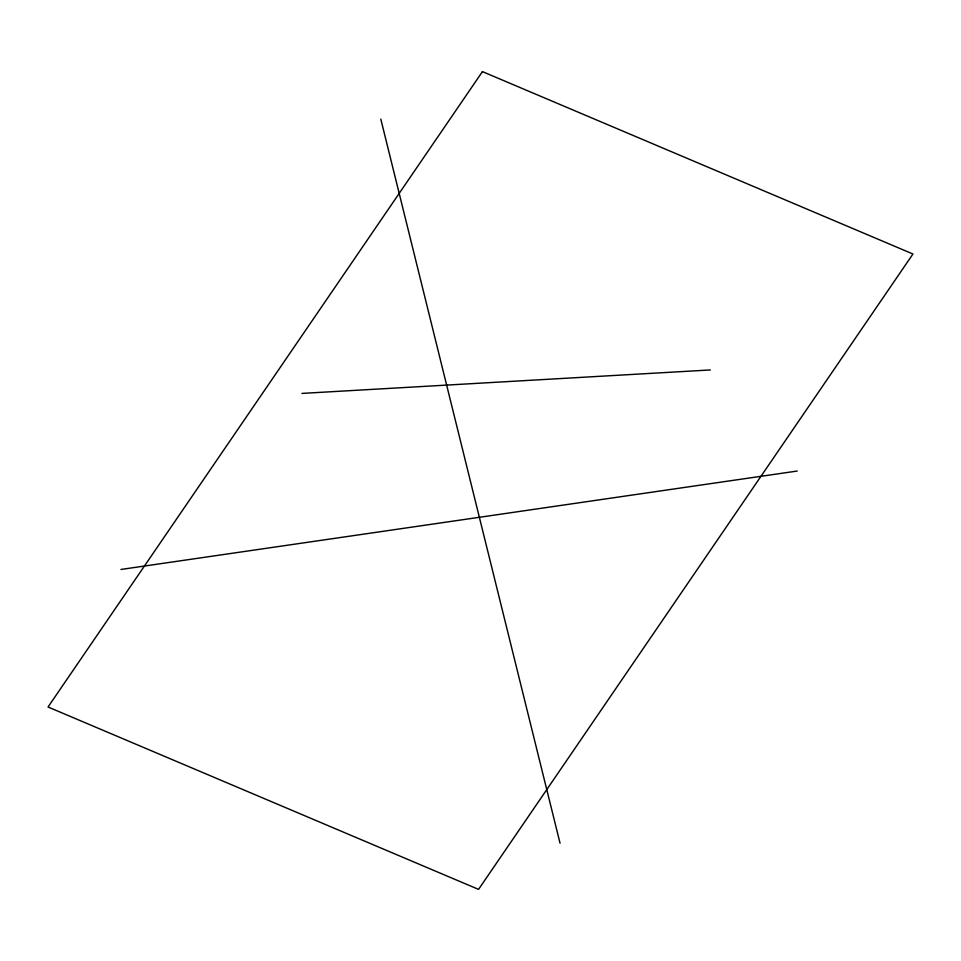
<?xml version="1.0" encoding="UTF-8"?>
<svg xmlns="http://www.w3.org/2000/svg" width="961" height="961" viewBox="0 0 961 961"><rect width="100%" height="100%" fill="white"/><g stroke="black" fill="none" stroke-linecap="round" stroke-linejoin="round"><path stroke-width="1.44" d="M120.942 569.465L797.222 471.034M301.946 393.409L710.359 369.949M380.808 119.128L560.047 843.241M482.446 71.619L48.05 706.996L478.554 889.381L912.95 254.004L482.446 71.619"/></g></svg>
